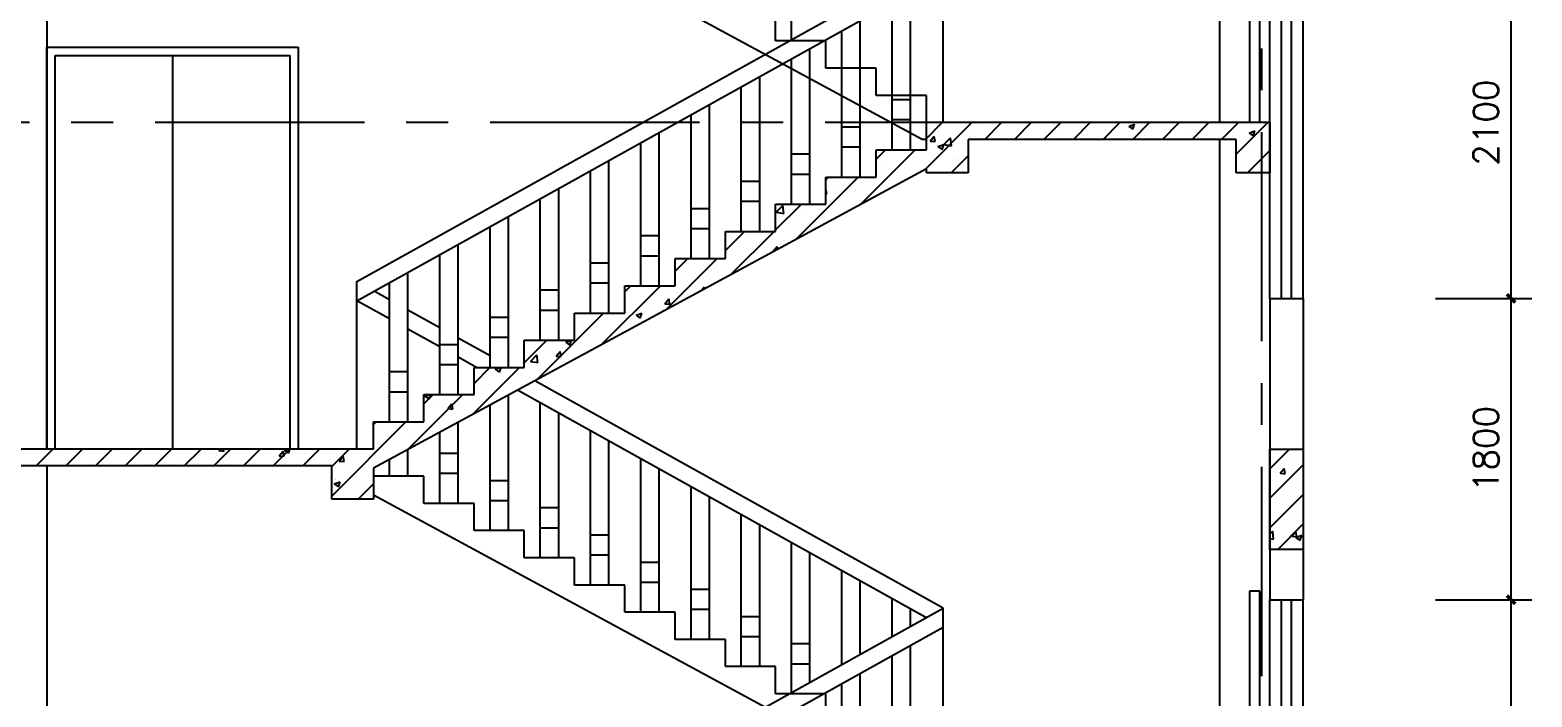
# Model space of a CAD drawing. Extents: x -4968480 to 5598971, y -5343220 to -29066.
# Drawn here: x 277432 to 286398, y -76836 to -72852 of the extents above; entities that cross this region are included whole.
import ezdxf

# ---------------------------------------------------------------- set-up
doc = ezdxf.new("R2010")
doc.units = 0
doc.header["$LTSCALE"] = 1000
doc.header["$MEASUREMENT"] = 0
doc.linetypes.add('CENTER', pattern=[2, 1.25, -0.25, 0.25, -0.25])
doc.layers.get('0').update_dxf_attribs({"linetype": 'CONTINUOUS'})
for name, color, linetype in [('DOTE', 1, 'CENTER'), ('PUB_DIM', 3, 'CONTINUOUS'), ('WALL', 2, 'CONTINUOUS'), ('WINDOW', 4, 'CONTINUOUS')]:
    doc.layers.add(name, color=color, linetype=linetype)
doc.styles.add('_TCH_DIM', font='SIMPLEX', dxfattribs={"bigfont": 'GBCBIG'})

# ---------------------------------------------------------------- blocks, each defined once
blk = doc.blocks.new('_ArchTick')
at = {"color": 0, "linetype": 'ByBlock', "const_width": 0.4}
blk.add_lwpolyline([(-0.5, -0.5), (0.5, 0.5)], dxfattribs=at)

msp = doc.modelspace()

# ---------------------------------------------------------------- linework, layer by layer
for p, q in [((284532.7, -69605.1, -24317.3), (284532.7, -73405.1, -24317.3)), ((277532.7, -71555.1, -24317.3), (277532.7, -75355.1, -24317.3)), ((282757.3, -73505.1, -24317.3), (279482.7, -71731.4, -24317.3)), ((284712.7, -72305.1, -48617.9), (284712.7, -73405.1, -48617.9)), ((284772.7, -73405.1, -48617.9), (284772.7, -72305.1, -48617.9)), ((281882.7, -72917.6, -24317.3), (281882.7, -72755.1, -24317.3)), ((282182.7, -72917.6, -24317.3), (281882.7, -72917.6, -24317.3)), ((282182.7, -73080.1, -24317.3), (282182.7, -72917.6, -24317.3)), ((282482.7, -73080.1, -24317.3), (282182.7, -73080.1, -24317.3)), ((282482.7, -73242.6, -24317.3), (282482.7, -73080.1, -24317.3)), ((282782.7, -73242.6, -24317.3), (282482.7, -73242.6, -24317.3)), ((282782.7, -73405.1, -24317.3), (282782.7, -73242.6, -24317.3)), ((282782.7, -73505.1, -24317.3), (282757.3, -73505.1, -24317.3)), ((284532.7, -73505.1, -24317.3), (284532.7, -77305.1, -24317.3)), ((277532.7, -75455.1, -24317.3), (277532.7, -79255.1, -24317.3)), ((279782.7, -75517.6, -24317.3), (279482.7, -75517.6, -24317.3)), ((279482.7, -75517.6, -24317.3), (279482.7, -75517.6, -24317.3)), ((279782.7, -75680.1, -24317.3), (279782.7, -75517.6, -24317.3)), ((282757.3, -77405.1, -24317.3), (279482.7, -75631.4, -24317.3)), ((280082.7, -75680.1, -24317.3), (279782.7, -75680.1, -24317.3)), ((280082.7, -75842.6, -24317.3), (280082.7, -75680.1, -24317.3)), ((280382.7, -75842.6, -24317.3), (280082.7, -75842.6, -24317.3)), ((280382.7, -76005.1, -24317.3), (280382.7, -75842.6, -24317.3)), ((280682.7, -76005.1, -24317.3), (280382.7, -76005.1, -24317.3)), ((280682.7, -76167.6, -24317.3), (280682.7, -76005.1, -24317.3)), ((280982.7, -76167.6, -24317.3), (280682.7, -76167.6, -24317.3)), ((280982.7, -76330.1, -24317.3), (280982.7, -76167.6, -24317.3)), ((284772.7, -76205.1, -48634.7), (284712.7, -76205.1, -48634.7)), ((284712.7, -76205.1, -48634.7), (284712.7, -77305.1, -48634.7)), ((284772.7, -77305.1, -48634.7), (284772.7, -76205.1, -48634.7)), ((281282.7, -76330.1, -24317.3), (280982.7, -76330.1, -24317.3)), ((281282.7, -76492.6, -24317.3), (281282.7, -76330.1, -24317.3)), ((281582.7, -76492.6, -24317.3), (281282.7, -76492.6, -24317.3)), ((281582.7, -76655.1, -24317.3), (281582.7, -76492.6, -24317.3)), ((281882.7, -76655.1, -24317.3), (281582.7, -76655.1, -24317.3)), ((281882.7, -76817.6, -24317.3), (281882.7, -76655.1, -24317.3)), ((282182.7, -76817.6, -24317.3), (281882.7, -76817.6, -24317.3)), ((282182.7, -76980.1, -24317.3), (282182.7, -76817.6, -24317.3))]:
    msp.add_line(p, q)
at = {"color": 3}
for p, q in [((281977.9, -72908.8, -24317.3), (281977.9, -72015.3, -24317.3)), ((279382.7, -74355.1, -24317.3), (282882.9, -72405, -24317.3)), ((282882.9, -73405.1, -24317.3), (282882.9, -72405, -24317.3)), ((279382.7, -74469.6, -24317.3), (282882.9, -72519.4, -24317.3)), ((282577.9, -73567.6, -24317.3), (282577.9, -72689.4, -24317.3)), ((282687.9, -73567.6, -24317.3), (282687.9, -72628.1, -24317.3)), ((282387.9, -73730.1, -24317.3), (282387.9, -72795.2, -24317.3)), ((282277.9, -73730.1, -24317.3), (282277.9, -72856.5, -24317.3)), ((282087.9, -73892.6, -24317.3), (282087.9, -72962.4, -24317.3)), ((281977.9, -73892.6, -24317.3), (281977.9, -73023.7, -24317.3)), ((281787.9, -74055.1, -24317.3), (281787.9, -73129.5, -24317.3)), ((281677.9, -74055.1, -24317.3), (281677.9, -73190.8, -24317.3)), ((281487.9, -74217.6, -24317.3), (281487.9, -73296.7, -24317.3)), ((282577.9, -73267.6, -24317.3), (282687.9, -73267.6, -24317.3)), ((281377.9, -74217.6, -24317.3), (281377.9, -73358, -24317.3)), ((282277.9, -73430.1, -24317.3), (282387.9, -73430.1, -24317.3)), ((282577.9, -73387.6, -24317.3), (282687.9, -73387.6, -24317.3)), ((281187.9, -74380.1, -24317.3), (281187.9, -73463.8, -24317.3)), ((281077.9, -74380.1, -24317.3), (281077.9, -73525.1, -24317.3)), ((281977.9, -73592.6, -24317.3), (282087.9, -73592.6, -24317.3)), ((282277.9, -73550.1, -24317.3), (282387.9, -73550.1, -24317.3)), ((280777.9, -74542.6, -24317.3), (280777.9, -73692.2, -24317.3)), ((280887.9, -74542.6, -24317.3), (280887.9, -73631, -24317.3)), ((281677.9, -73755.1, -24317.3), (281787.9, -73755.1, -24317.3)), ((281977.9, -73712.6, -24317.3), (282087.9, -73712.6, -24317.3)), ((280477.9, -74705.1, -24317.3), (280477.9, -73859.4, -24317.3)), ((280587.9, -74705.1, -24317.3), (280587.9, -73798.1, -24317.3)), ((281677.9, -73875.1, -24317.3), (281787.9, -73875.1, -24317.3)), ((280287.9, -74867.6, -24317.3), (280287.9, -73965.3, -24317.3)), ((281377.9, -73917.6, -24317.3), (281487.9, -73917.6, -24317.3)), ((280177.9, -74867.6, -24317.3), (280177.9, -74026.5, -24317.3)), ((281377.9, -74037.6, -24317.3), (281487.9, -74037.6, -24317.3)), ((279987.9, -75030.1, -24317.3), (279987.9, -74132.4, -24317.3)), ((281077.9, -74080.1, -24317.3), (281187.9, -74080.1, -24317.3)), ((279877.9, -75030.1, -24317.3), (279877.9, -74193.7, -24317.3)), ((281077.9, -74200.1, -24317.3), (281187.9, -74200.1, -24317.3)), ((279687.9, -75192.6, -24317.3), (279687.9, -74299.5, -24317.3)), ((280777.9, -74242.6, -24317.3), (280887.9, -74242.6, -24317.3)), ((279382.7, -75355.1, -24317.3), (279382.7, -74355.1, -24317.3)), ((279577.9, -74463.9, -24317.3), (279485.4, -74412.4, -24317.3)), ((279577.9, -75192.6, -24317.3), (279577.9, -74360.8, -24317.3)), ((280477.9, -74405.1, -24317.3), (280587.9, -74405.1, -24317.3)), ((280777.9, -74362.6, -24317.3), (280887.9, -74362.6, -24317.3)), ((279577.9, -74578.3, -24317.3), (279382.7, -74469.6, -24317.3)), ((279877.9, -74631, -24317.3), (279687.9, -74525.2, -24317.3)), ((280177.9, -74567.6, -24317.3), (280287.9, -74567.6, -24317.3)), ((280477.9, -74525.1, -24317.3), (280587.9, -74525.1, -24317.3)), ((279877.9, -74745.5, -24317.3), (279687.9, -74639.6, -24317.3)), ((280177.9, -74687.6, -24317.3), (280287.9, -74687.6, -24317.3)), ((279877.9, -74730.1, -24317.3), (279987.9, -74730.1, -24317.3)), ((280177.9, -74798.1, -24317.3), (279987.9, -74692.3, -24317.3)), ((279877.9, -74850.1, -24317.3), (279987.9, -74850.1, -24317.3)), ((280097.2, -74867.6, -24317.3), (279987.9, -74806.7, -24317.3)), ((279577.9, -74892.6, -24317.3), (279687.9, -74892.6, -24317.3)), ((282882.9, -76305, -24317.3), (280445.6, -74947.3, -24317.3)), ((279577.9, -75012.6, -24317.3), (279687.9, -75012.6, -24317.3)), ((280287.9, -75842.6, -24317.3), (280287.9, -75032.7, -24317.3)), ((282780.1, -76362.2, -24317.3), (280341.4, -75003.7, -24317.3)), ((280177.9, -75842.6, -24317.3), (280177.9, -75092.3, -24317.3)), ((280477.9, -76005.1, -24317.3), (280477.9, -75079.7, -24317.3)), ((279987.9, -75680.1, -24317.3), (279987.9, -75195.2, -24317.3)), ((280587.9, -76005.1, -24317.3), (280587.9, -75141, -24317.3)), ((279877.9, -75680.1, -24317.3), (279877.9, -75254.8, -24317.3)), ((280777.9, -76167.6, -24317.3), (280777.9, -75246.8, -24317.3)), ((280887.9, -76167.6, -24317.3), (280887.9, -75308.1, -24317.3)), ((279687.9, -75517.6, -24317.3), (279687.9, -75357.7, -24317.3)), ((279877.9, -75380.1, -24317.3), (279987.9, -75380.1, -24317.3)), ((279577.9, -75517.6, -24317.3), (279577.9, -75417.3, -24317.3)), ((281077.9, -76330.1, -24317.3), (281077.9, -75413.9, -24317.3)), ((281187.9, -76330.1, -24317.3), (281187.9, -75475.2, -24317.3)), ((279877.9, -75500.1, -24317.3), (279987.9, -75500.1, -24317.3)), ((280177.9, -75542.6, -24317.3), (280287.9, -75542.6, -24317.3)), ((281377.9, -76492.6, -24317.3), (281377.9, -75581, -24317.3)), ((280177.9, -75662.6, -24317.3), (280287.9, -75662.6, -24317.3)), ((281487.9, -76492.6, -24317.3), (281487.9, -75642.3, -24317.3)), ((280477.9, -75705.1, -24317.3), (280587.9, -75705.1, -24317.3)), ((281677.9, -76655.1, -24317.3), (281677.9, -75748.2, -24317.3)), ((280477.9, -75825.1, -24317.3), (280587.9, -75825.1, -24317.3)), ((281787.9, -76655.1, -24317.3), (281787.9, -75809.4, -24317.3)), ((280777.9, -75867.6, -24317.3), (280887.9, -75867.6, -24317.3)), ((281977.9, -76808.8, -24317.3), (281977.9, -75915.3, -24317.3)), ((280777.9, -75987.6, -24317.3), (280887.9, -75987.6, -24317.3)), ((281077.9, -76030.1, -24317.3), (281187.9, -76030.1, -24317.3)), ((282087.9, -76747.6, -24317.3), (282087.9, -75976.6, -24317.3)), ((282277.9, -76641.8, -24317.3), (282277.9, -76082.4, -24317.3)), ((281077.9, -76150.1, -24317.3), (281187.9, -76150.1, -24317.3)), ((281377.9, -76192.6, -24317.3), (281487.9, -76192.6, -24317.3)), ((282387.9, -76580.6, -24317.3), (282387.9, -76143.7, -24317.3)), ((282577.9, -76474.8, -24317.3), (282577.9, -76249.5, -24317.3)), ((279387.9, -78250.9), (282882.9, -76305, -24317.3)), ((281377.9, -76312.6, -24317.3), (281487.9, -76312.6, -24317.3)), ((281677.9, -76355.1, -24317.3), (281787.9, -76355.1, -24317.3)), ((282687.9, -76413.5, -24317.3), (282687.9, -76310.8, -24317.3)), ((282882.9, -77305.1, -24317.3), (282882.9, -76305, -24317.3)), ((279387.9, -78365.4, 338.5), (282882.9, -76419.4, -23978.9)), ((281677.9, -76475.1, -24317.3), (281787.9, -76475.1, -24317.3)), ((281977.9, -76517.6, -24317.3), (282087.9, -76517.6, -24317.3)), ((282687.9, -77467.6, -24317.3), (282687.9, -76528, -24317.3)), ((281977.9, -76637.6, -24317.3), (282087.9, -76637.6, -24317.3)), ((282577.9, -77467.6, -24317.3), (282577.9, -76589.2, -24317.3)), ((282387.9, -77630.1, -24317.3), (282387.9, -76695, -24317.3)), ((282277.9, -77630.1, -24317.3), (282277.9, -76756.3, -24317.3))]:
    msp.add_line(p, q, dxfattribs=at)
at = {"color": 8}
for p, q in [((282772.9, -73686.6), (283054.4, -73405.1)), ((282782.7, -73500.1), (282877.6, -73405.1)), ((282961.6, -73431.9), (282961.6, -73431.9)), ((283086.8, -73415.4), (283086.8, -73415.4)), ((283131.2, -73505.1), (283231.2, -73405.1)), ((283308, -73505.1), (283408, -73405.1)), ((283324.1, -73419.1), (283324.1, -73419.1)), ((283484.7, -73505.1), (283584.7, -73405.1)), ((283661.5, -73505.1), (283761.5, -73405.1)), ((283838.3, -73505.1), (283938.3, -73405.1)), ((283990.6, -73427.5), (284025.6, -73414.1)), ((283990.6, -73427.5), (284015.5, -73444.3)), ((284015.1, -73505.1), (284115.1, -73405.1)), ((284015.4, -73444.5), (284025.5, -73414.3)), ((284191.9, -73505.1), (284291.9, -73405.1)), ((284368.6, -73505.1), (284468.6, -73405.1)), ((284405.2, -73421.8), (284405.2, -73421.8)), ((284545.4, -73505.1), (284645.4, -73405.1)), ((284596.3, -73413.7), (284596.3, -73413.7)), ((284632.7, -73594.6), (284822.2, -73405.1)), ((284693.2, -73413), (284693.2, -73413)), ((282806, -73515.7), (282830.1, -73487)), ((282806, -73515.7), (282835.9, -73518.4)), ((282811.9, -73488.6), (282811.9, -73488.6)), ((282835.8, -73518.6), (282830, -73487.2)), ((282887.9, -73536.4), (282926.9, -73495.8)), ((282932.3, -73543.5), (282926.8, -73496)), ((283044.2, -73488.3), (283044.2, -73488.3)), ((283064.4, -73456.6), (283064.4, -73456.6)), ((283335.8, -73438.3), (283335.8, -73438.3)), ((283774.9, -73504.7), (283774.9, -73504.7)), ((284087, -73480.9), (284087, -73480.9)), ((284090.7, -73463.2), (284090.7, -73463.2)), ((284215.9, -73446.7), (284215.9, -73446.7)), ((284343.7, -73445.7), (284343.7, -73445.7)), ((284401.6, -73463.1), (284401.6, -73463.1)), ((284709.2, -73467.6), (284744.2, -73454.1)), ((284709.2, -73467.6), (284734, -73484.3)), ((284734, -73484.6), (284744.1, -73454.3)), ((282387.2, -73895.6), (282715.1, -73567.6)), ((282482.7, -73623.3), (282538.4, -73567.6)), ((282851.9, -73548.7), (282886.9, -73535.3)), ((282851.9, -73548.7), (282876.8, -73565.5)), ((282873.6, -73556.3), (282873.6, -73556.3)), ((282876.7, -73565.7), (282886.9, -73535.5)), ((282887.9, -73536.4), (282932.4, -73543.3)), ((282931.2, -73705.1), (283032.7, -73603.7)), ((284699, -73705.1), (284832.7, -73571.4)), ((284714.7, -73560.9), (284714.7, -73560.9)), ((282514.3, -73670.7), (282514.3, -73670.7)), ((282549.1, -73690.3), (282549.1, -73690.3)), ((282712.1, -73612.2), (282712.1, -73612.2)), ((282805.8, -73655.1), (282805.8, -73655.1)), ((282830.1, -73629.1), (282830.1, -73629.1)), ((282955.3, -73612.7), (282955.3, -73612.7)), ((282979, -73623.4), (282979, -73623.4)), ((284742, -73635.2), (284742, -73635.2)), ((282001.5, -74104.5), (282375.9, -73730.1)), ((282182.7, -73746.6), (282199.1, -73730.1)), ((282240.3, -73787.9), (282240.3, -73787.9)), ((282187.9, -73831.9), (282182.7, -73803.5)), ((282182.7, -73831.2), (282188, -73831.7)), ((282360.4, -73813.5), (282360.4, -73813.5)), ((282382.8, -73867.9), (282382.8, -73867.9)), ((282507.2, -73799.1), (282507.2, -73799.1)), ((281882.7, -74046.6), (282036.6, -73892.6)), ((281887, -73940.7), (281925.9, -73900.1)), ((281887, -73940.7), (281931.4, -73947.6)), ((281931.4, -73947.8), (281925.8, -73900.3)), ((282030.8, -73926.2), (282030.8, -73926.2)), ((282068.2, -73909.3), (282068.2, -73909.3)), ((282193.4, -73892.8), (282193.4, -73892.8)), ((282283.3, -73894.2), (282283.3, -73894.2)), ((281582.7, -74169.8), (281697.3, -74055.1)), ((281615.8, -74313.4), (281874.1, -74055.1)), ((281620.9, -74148.1), (281620.9, -74148.1)), ((281714.6, -74088), (281714.6, -74088)), ((281768, -74127.9), (281768, -74127.9)), ((281868.8, -74173.8), (281892.9, -74145.1)), ((281895.9, -74161.7), (281892.9, -74145.3)), ((281936.7, -74106.5), (281936.7, -74106.5)), ((281981.5, -74099.2), (281981.5, -74099.2)), ((281230.1, -74522.3), (281534.8, -74217.6)), ((281282.7, -74293), (281358, -74217.6)), ((281756.6, -74211.9), (281756.6, -74211.9)), ((281868.8, -74173.8), (281872.9, -74174.2)), ((281465, -74261.9), (281465, -74261.9)), ((281509.7, -74275), (281509.7, -74275)), ((280844.4, -74731.2), (281195.5, -74380.1)), ((280982.7, -74416.2), (281018.8, -74380.1)), ((280992.9, -74399), (280992.9, -74399)), ((281174.9, -74386.7), (281174.9, -74386.7)), ((281300, -74370.2), (281300, -74370.2)), ((281435.8, -74410.9), (281458.6, -74387.2)), ((281459.7, -74397.9), (281458.5, -74387.3)), ((281489.4, -74345.3), (281489.4, -74345.3)), ((281502.2, -74331.8), (281502.2, -74331.8)), ((281001.6, -74471.8), (281001.6, -74471.8)), ((281220.9, -74487.1), (281245.1, -74458.4)), ((281220.9, -74487.1), (281250.8, -74489.8)), ((281250.8, -74490), (281245, -74458.6)), ((281293.2, -74421.8), (281293.2, -74421.8)), ((280458.7, -74940.2), (280856.3, -74542.6)), ((280717, -74563.8), (280717, -74563.8)), ((280983.9, -74575.1), (280983.9, -74575.1)), ((280986.8, -74565.5), (280986.8, -74565.5)), ((281043.3, -74583.9), (281043.3, -74583.9)), ((281049.8, -74556.4), (281084.8, -74542.9)), ((281049.8, -74556.4), (281074.7, -74573.1)), ((281074.6, -74573.4), (281084.8, -74543.2)), ((281145.4, -74519.2), (281145.4, -74519.2)), ((280727.1, -74603), (280727.1, -74603)), ((280727.5, -74625.5), (280727.5, -74625.5)), ((280382.7, -74839.4), (280517, -74705.1)), ((280512.1, -74750.8), (280512.1, -74750.8)), ((280573.1, -74800.5), (280597.2, -74771.8)), ((280602.9, -74803.3), (280597.1, -74772)), ((280609.4, -74746.9), (280609.4, -74746.9)), ((280629.7, -74717.6), (280662.3, -74705.1)), ((280629.7, -74717.6), (280654.6, -74734.4)), ((280654.5, -74734.6), (280664.4, -74705.1)), ((280721.1, -74769.4), (280721.1, -74769.4)), ((280779, -74762.1), (280779, -74762.1)), ((280901, -74696.9), (280901, -74696.9)), ((280406.6, -74847.6), (280406.6, -74847.6)), ((280418.7, -74832.1), (280457.6, -74791.5)), ((280418.7, -74832.1), (280463.1, -74839)), ((280463.1, -74839.1), (280457.5, -74791.6)), ((280468.5, -74801.4), (280468.5, -74801.4)), ((280573.1, -74800.5), (280603, -74803.1)), ((280596, -74822.7), (280596, -74822.7)), ((280073, -75149.1), (280354.5, -74867.6)), ((280082.7, -74962.7), (280177.7, -74867.6)), ((280209.6, -74878.9), (280239, -74867.6)), ((280209.6, -74878.9), (280234.5, -74895.7)), ((280234.4, -74895.9), (280243.9, -74867.6)), ((279687.3, -75358), (280015.2, -75030.1)), ((279782.7, -75085.9), (279838.4, -75030.1)), ((279789.5, -75040.2), (279815.6, -75030.1)), ((279789.5, -75040.2), (279814.4, -75056.9)), ((279814.3, -75057.2), (279823.4, -75030.1)), ((279946, -75040.6), (279946, -75040.6)), ((280147.8, -74995), (280147.8, -74995)), ((280205.7, -75003.1), (280205.7, -75003.1)), ((279834.2, -75102.9), (279834.2, -75102.9)), ((279925.2, -75113.8), (279949.3, -75085.1)), ((279925.2, -75113.8), (279955.1, -75116.4)), ((279955, -75116.7), (279949.2, -75085.3)), ((279986.3, -75050.9), (279986.3, -75050.9)), ((280149.9, -75061.3), (280149.9, -75061.3)), ((279232.7, -75635.9), (279675.9, -75192.6)), ((279482.7, -75209.1), (279499.1, -75192.6)), ((279713.9, -75195.4), (279713.9, -75195.4)), ((279939.9, -75207), (279939.9, -75207)), ((280005.5, -75145.4), (280005.5, -75145.4)), ((279514.5, -75226.6), (279514.5, -75226.6)), ((279687.4, -75239), (279687.4, -75239)), ((279702.6, -75300.1), (279702.6, -75300.1)), ((279781.4, -75237.9), (279781.4, -75237.9)), ((277468.9, -75455.1), (277568.9, -75355.1)), ((277548.8, -75403.2), (277548.8, -75403.2)), ((277628.7, -75393.2), (277628.7, -75393.2)), ((277645.7, -75455.1), (277745.7, -75355.1)), ((277753.9, -75376.8), (277753.9, -75376.8)), ((277822.4, -75455.1), (277922.4, -75355.1)), ((277999.2, -75455.1), (278099.2, -75355.1)), ((278176, -75455.1), (278276, -75355.1)), ((278352.8, -75455.1), (278452.8, -75355.1)), ((278529.5, -75455.1), (278629.5, -75355.1)), ((278547.6, -75395.6), (278547.6, -75395.6)), ((278560, -75364.4), (278567.8, -75355.1)), ((278560, -75364.4), (278589.9, -75367)), ((278589.8, -75367.3), (278587.6, -75355.1)), ((278661.7, -75378.9), (278661.7, -75378.9)), ((278706.3, -75455.1), (278806.3, -75355.1)), ((278883.1, -75455.1), (278983.1, -75355.1)), ((278918.7, -75395.8), (278942.8, -75367.1)), ((278918.7, -75395.8), (278948.6, -75398.4)), ((278948.5, -75398.6), (278942.7, -75367.3)), ((278949.3, -75362.7), (278969, -75355.1)), ((278949.3, -75362.7), (278974.1, -75379.5)), ((278974.1, -75379.7), (278982.3, -75355.1)), ((279059.9, -75455.1), (279159.9, -75355.1)), ((279072.3, -75383.1), (279072.3, -75383.1)), ((279232.7, -75459.1), (279336.6, -75355.1)), ((279277.3, -75427.2), (279301.4, -75398.5)), ((279307.1, -75430), (279301.3, -75398.7)), ((279513.3, -75325), (279513.3, -75325)), ((279542.2, -75355.2), (279542.2, -75355.2)), ((284832.7, -75472.5), (284950, -75355.1)), ((277815.7, -75414.4), (277815.7, -75414.4)), ((278082.6, -75425.7), (278082.6, -75425.7)), ((278149.5, -75448.4), (278149.5, -75448.4)), ((278256, -75445.7), (278256, -75445.7)), ((278349.5, -75437), (278349.5, -75437)), ((278402, -75416.4), (278402, -75416.4)), ((278616.4, -75448.3), (278616.4, -75448.3)), ((278757.8, -75424.5), (278757.8, -75424.5)), ((278883, -75408), (278883, -75408)), ((279250.6, -75405.3), (279250.6, -75405.3)), ((279277.3, -75427.2), (279307.2, -75429.8)), ((279417.1, -75482.1), (279417.1, -75482.1)), ((279424.6, -75440.7), (279424.6, -75440.7)), ((284832.7, -75649.3), (285032.7, -75449.3)), ((284894.8, -75500.3), (284918.9, -75471.5)), ((284924.6, -75503.1), (284918.9, -75471.8)), ((284989.4, -75436), (284989.4, -75436)), ((279247.7, -75564), (279282.7, -75550.6)), ((279247.7, -75564), (279272.6, -75580.8)), ((279255.6, -75538), (279255.6, -75538)), ((279256.6, -75538.7), (279256.6, -75538.7)), ((279272.5, -75581), (279282.7, -75550.8)), ((279381.7, -75522.2), (279381.7, -75522.2)), ((279390.2, -75655.1), (279482.7, -75562.7)), ((279441.5, -75580.3), (279441.5, -75580.3)), ((284865.7, -75496.1), (284865.7, -75496.1)), ((284894.8, -75500.3), (284924.7, -75502.9)), ((279418.5, -75607.1), (279418.5, -75607.1)), ((284832.7, -75826.1), (285032.7, -75626.1)), ((284923.5, -75668.3), (284923.5, -75668.3)), ((284983.3, -75602.4), (284983.3, -75602.4)), ((285017.6, -75750.2), (285017.6, -75750.2)), ((284832.7, -75864.4), (284850.5, -75845.8)), ((284856, -75893.5), (284850.4, -75846)), ((284880.4, -75955.1), (285032.7, -75802.8)), ((284964.2, -75876.4), (284988.3, -75847.6)), ((284977.2, -75768.9), (284977.2, -75768.9)), ((284994, -75879.2), (284988.2, -75847.9)), ((284998.5, -75821.5), (284998.5, -75821.5)), ((284832.7, -75889.7), (284856, -75893.3)), ((284837, -75877.4), (284837, -75877.4)), ((284845.8, -75910), (284845.8, -75910)), ((284964.2, -75876.4), (284994.1, -75879)), ((284971.2, -75935.3), (284971.2, -75935.3)), ((284989.4, -75882.7), (285024.4, -75869.3)), ((284989.4, -75882.7), (285014.3, -75899.5)), ((285014.2, -75899.8), (285024.4, -75869.5))]:
    msp.add_line(p, q, dxfattribs=at)
at = {"layer": 'DOTE'}
for p, q in [((284782.7, -61461.6, -24317.3), (284782.7, -85169.6, -24317.3)), ((283428.1, -73405.1, -24317.3), (274713, -73405.1, -24317.3)), ((278014.5, -75355.1, -24317.3), (274713, -75355.1, -24317.3))]:
    msp.add_line(p, q, dxfattribs=at)
at = {"layer": 'PUB_DIM'}
for p, q in [((286273.1, -74455.1, 16.8), (286273.1, -72355.1, 16.8)), ((285822, -74455.1, 16.8), (286398.1, -74455.1, 16.8)), ((285822, -74455.1, 16.8), (286398.1, -74455.1, 16.8)), ((286273.1, -76255.1, 16.8), (286273.1, -74455.1, 16.8)), ((285822, -76255.1), (286398.1, -76255.1)), ((285822, -76255.1, 16.8), (286398.1, -76255.1, 16.8)), ((286273.1, -78355.1), (286273.1, -76255.1))]:
    msp.add_line(p, q, dxfattribs=at)
at = {"layer": 'WALL'}
for p, q in [((284832.7, -73405.1, -24317.3), (282782.7, -73405.1, -24317.3)), ((282782.7, -73567.6, -24317.3), (282782.7, -73405.1, -24317.3)), ((284832.7, -73405.1, -35506.1), (284832.7, -73705.1, -35506.1)), ((284632.7, -73505.1, -24317.3), (283032.7, -73505.1, -24317.3)), ((283032.7, -73505.1, -24317.3), (283032.7, -73705.1, -24317.3)), ((284632.7, -73705.1, -35506.1), (284632.7, -73505.1, -35506.1)), ((282482.7, -73730.1, -24317.3), (282482.7, -73567.6, -24317.3)), ((282482.7, -73567.6, -24317.3), (282782.7, -73567.6, -24317.3)), ((282782.7, -73681.4, -24317.3), (279482.7, -75468.9, -24317.3)), ((282782.7, -73705.1, -24317.3), (282782.7, -73681.4, -24317.3)), ((282182.7, -73892.6, -24317.3), (282182.7, -73730.1, -24317.3)), ((282182.7, -73730.1, -24317.3), (282482.7, -73730.1, -24317.3)), ((283032.7, -73705.1, -24317.3), (282782.7, -73705.1, -24317.3)), ((284832.7, -73705.1, -35506.1), (284632.7, -73705.1, -35506.1)), ((281882.7, -74055.1, -24317.3), (281882.7, -73892.6, -24317.3)), ((281882.7, -73892.6, -24317.3), (282182.7, -73892.6, -24317.3)), ((281582.7, -74217.6, -24317.3), (281582.7, -74055.1, -24317.3)), ((281582.7, -74055.1, -24317.3), (281882.7, -74055.1, -24317.3)), ((281282.7, -74380.1, -24317.3), (281282.7, -74217.6, -24317.3)), ((281282.7, -74217.6, -24317.3), (281582.7, -74217.6, -24317.3)), ((280982.7, -74542.6, -24317.3), (280982.7, -74380.1, -24317.3)), ((280982.7, -74380.1, -24317.3), (281282.7, -74380.1, -24317.3)), ((284832.7, -74455.1, -9545.2), (284832.7, -76255.1, -6531)), ((284832.7, -74455.1, -24300.5), (285032.7, -74455.1, -24300.5)), ((285032.7, -74455.1, -9545.2), (285032.7, -76255.1, -6531)), ((280682.7, -74705.1, -24317.3), (280682.7, -74542.6, -24317.3)), ((280682.7, -74542.6, -24317.3), (280982.7, -74542.6, -24317.3)), ((280382.7, -74867.6, -24317.3), (280382.7, -74705.1, -24317.3)), ((280382.7, -74705.1, -24317.3), (280682.7, -74705.1, -24317.3)), ((280082.7, -75030.1, -24317.3), (280082.7, -74867.6, -24317.3)), ((280082.7, -74867.6, -24317.3), (280382.7, -74867.6, -24317.3)), ((279782.7, -75192.6, -24317.3), (279782.7, -75030.1, -24317.3)), ((279782.7, -75030.1, -24317.3), (280082.7, -75030.1, -24317.3)), ((279482.7, -75355.1, -24317.3), (279482.7, -75192.6, -24317.3)), ((279482.7, -75192.6, -24317.3), (279782.7, -75192.6, -24317.3)), ((279482.7, -75355.1, -24317.3), (276047.5, -75355.1, -24317.3)), ((284832.7, -75355.1, -24317.3), (285032.7, -75355.1, -24317.3)), ((284832.7, -75955.1, -24317.3), (284832.7, -75355.1, -24317.3)), ((285032.7, -75355.1, -24317.3), (285032.7, -75955.1, -24317.3)), ((279232.7, -75455.1, -24317.3), (277232.7, -75455.1, -24317.3)), ((279232.7, -75655.1, -24317.3), (279232.7, -75455.1, -24317.3)), ((279482.7, -75468.9, -24317.3), (279482.7, -75655.1, -24317.3)), ((279482.7, -75655.1, -24317.3), (279232.7, -75655.1, -24317.3)), ((285032.7, -75955.1, -24317.3), (284832.7, -75955.1, -24317.3)), ((284832.7, -76255.1, -24317.3), (285032.7, -76255.1, -24317.3))]:
    msp.add_line(p, q, dxfattribs=at)
at = {"layer": 'WINDOW'}
for p, q in [((284832.7, -74455.1, -2997.5), (284832.7, -72355.1, -24300.5)), ((284902.7, -74455.1, -2997.5), (284902.7, -72355.1, -24300.5)), ((284962.7, -74455.1, -2997.5), (284962.7, -72355.1, -24300.5)), ((285032.7, -74455.1, -2997.5), (285032.7, -72355.1, -24300.5)), ((277532.7, -75355.1, -1917.2), (277532.7, -72955.1, -1917.2)), ((277532.7, -72955.1, -1917.2), (279032.7, -72955.1, -1917.2)), ((279032.7, -72955.1, -1917.2), (279032.7, -75355.1, -1917.2)), ((277582.7, -75355.1, -1917.2), (277582.7, -73005.1, -1917.2)), ((277582.7, -73005.1, -1917.2), (278982.7, -73005.1, -1917.2)), ((278282.7, -73005.1, -1917.2), (278282.7, -75355.1, -1917.2)), ((278982.7, -73005.1, -1917.2), (278982.7, -75355.1, -1917.2)), ((284832.7, -78355.1, -3014.3), (284832.7, -76255.1, -24317.3)), ((284902.7, -78355.1, -3014.3), (284902.7, -76255.1, -24317.3)), ((284962.7, -78355.1, -3014.3), (284962.7, -76255.1, -24317.3)), ((285032.7, -78355.1, -3014.3), (285032.7, -76255.1, -24317.3))]:
    msp.add_line(p, q, dxfattribs=at)

# ---------------------------------------------------------------- block references
at = {"layer": 'PUB_DIM', "xscale": 50, "yscale": 50, "zscale": 50}
for p, rotation in [((286273.1, -74455.1, 16.8), 270), ((286273.1, -74455.1, 16.8), 90), ((286273.1, -76255.1), 90), ((286273.1, -76255.1, 16.8), 270)]:
    msp.add_blockref('_ArchTick', p, dxfattribs=dict(at, rotation=rotation))

# ---------------------------------------------------------------- texts
at = {"layer": 'PUB_DIM', "color": 7, "char_height": 150, "attachment_point": 5, "rotation": 90, "style": '_TCH_DIM'}
for s, insert in [('\\A1;2100', (286123.1, -73405.1, 16.8)), ('\\A1;1800', (286123.1, -75355.1, 16.8))]:
    msp.add_mtext(s, dxfattribs=dict(at, insert=insert))

doc.saveas('drawing.dxf')
